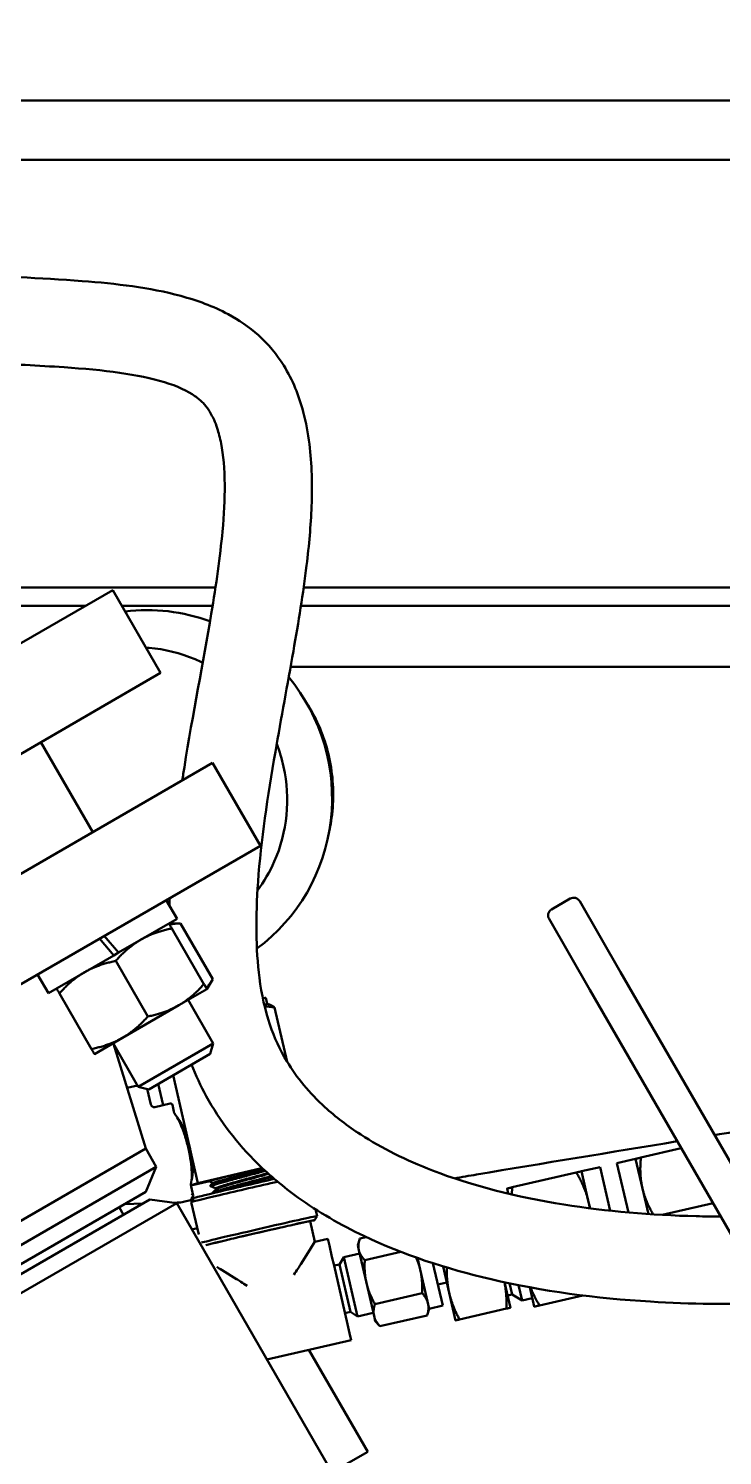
# Model space of a CAD drawing. Header units: inches. Extents: x 11 to 1621, y 11 to 1332.
# Drawn here: x 1219.38 to 1224.39, y 405.27 to 415.56 of the extents above; entities that cross this region are included whole.
import ezdxf

# ---------------------------------------------------------------- set-up
doc = ezdxf.new("R2010")
doc.units = ezdxf.units.IN
doc.header["$LTSCALE"] = 48
doc.header["$MEASUREMENT"] = 0
doc.layers.add('Visible (ANSI)', color=7, linetype='Continuous', lineweight=50)

msp = doc.modelspace()

# ---------------------------------------------------------------- linework, layer by layer
at = {"layer": 'Visible (ANSI)'}
for p, q in [((1217.12227, 415.045288), (1226.107501, 415.045288)), ((1225.869751, 414.616485), (1217.353137, 414.616485)), ((1219.984916, 411.512912), (1214.788763, 408.512912)), ((1220.72576, 411.53065), (1217.448767, 411.53065)), ((1220.329916, 410.915354), (1219.984916, 411.512912)), ((1224.582504, 411.53065), (1221.36255, 411.53065)), ((1219.785423, 411.397735), (1219.151824, 411.397735)), ((1220.70482, 411.397735), (1220.051413, 411.397735)), ((1224.620158, 411.397735), (1221.342767, 411.397735)), ((1220.329916, 410.915354), (1215.133763, 407.915354)), ((1224.744806, 410.957735), (1221.268243, 410.957735)), ((1219.464218, 410.415544), (1219.839358, 409.765782)), ((1215.508903, 407.265593), (1220.705056, 410.265593)), ((1220.705056, 410.265593), (1221.050056, 409.668035)), ((1215.853903, 406.668035), (1221.050056, 409.668035)), ((1220.448987, 409.140875), (1220.370987, 409.275975)), ((1223.152794, 409.207736), (1223.287894, 409.285736)), ((1223.651508, 408.755938), (1223.356195, 409.267435)), ((1220.448987, 409.140875), (1220.025073, 408.896128)), ((1223.134493, 409.139435), (1223.429805, 408.627938)), ((1220.025073, 408.896128), (1219.923252, 409.017475)), ((1220.39053, 409.107125), (1220.474309, 409.107125)), ((1220.643085, 408.669686), (1220.411475, 409.070847)), ((1220.705919, 408.705963), (1220.474309, 409.107125)), ((1219.889477, 408.997975), (1219.991298, 408.876628)), ((1219.991298, 408.876628), (1219.519741, 408.604375)), ((1220.025073, 408.896128), (1219.991298, 408.876628)), ((1220.236919, 408.435186), (1220.005309, 408.836347)), ((1219.519741, 408.604375), (1219.441741, 408.739475)), ((1220.66403, 408.633409), (1220.705919, 408.705963)), ((1223.651508, 408.755938), (1226.566156, 403.707619)), ((1219.830753, 408.200686), (1219.599143, 408.601847)), ((1220.460947, 408.516159), (1220.66403, 408.633409)), ((1226.344454, 403.579619), (1223.429805, 408.627938)), ((1220.054781, 408.281659), (1220.460947, 408.516159)), ((1220.528497, 408.555159), (1220.709806, 408.241122)), ((1221.099629, 408.526341), (1221.089567, 408.569922)), ((1221.099588, 408.526353), (1221.115505, 408.521487)), ((1221.244146, 408.107771), (1221.153401, 408.50083)), ((1219.851698, 408.164409), (1220.054781, 408.281659)), ((1219.987231, 408.242659), (1220.16854, 407.928622)), ((1220.221994, 407.48228), (1219.990493, 408.237008)), ((1220.16854, 407.928622), (1220.709806, 408.241122)), ((1220.68856, 408.166385), (1220.709806, 408.241122)), ((1220.68856, 408.166385), (1220.243888, 407.909653)), ((1220.599613, 407.232645), (1220.419858, 408.011249)), ((1220.163538, 407.937285), (1220.087749, 407.919938)), ((1220.243888, 407.909653), (1220.16854, 407.928622)), ((1220.233758, 407.912203), (1220.259565, 407.80042)), ((1220.348221, 407.795041), (1220.312602, 407.949325)), ((1220.288493, 407.78137), (1220.39898, 407.806659)), ((1220.414548, 407.796911), (1220.425703, 407.748593)), ((1218.160854, 406.29228), (1220.221994, 407.48228)), ((1220.221994, 407.48228), (1220.29789, 407.350824)), ((1224.089913, 407.484598), (1223.797868, 407.417174)), ((1223.625331, 407.377341), (1223.759794, 407.408384)), ((1223.707564, 407.021151), (1223.625331, 407.377341)), ((1223.759794, 407.408384), (1223.809002, 407.195241)), ((1218.23675, 406.160824), (1220.29789, 407.350824)), ((1220.222883, 407.169741), (1220.29789, 407.350824)), ((1220.599613, 407.232645), (1221.058949, 407.339744)), ((1221.058949, 407.339744), (1221.056955, 407.348382)), ((1221.058949, 407.339744), (1221.064721, 407.341032)), ((1222.869303, 407.202756), (1223.331006, 407.309349)), ((1223.503535, 407.349222), (1223.369072, 407.318179)), ((1223.418293, 407.104976), (1223.369072, 407.318179)), ((1223.503535, 407.349222), (1223.57633, 407.033913)), ((1220.222883, 407.169741), (1218.431076, 406.135241)), ((1220.548667, 407.219238), (1220.599613, 407.232645)), ((1220.68429, 407.246964), (1220.548933, 407.216754)), ((1220.550506, 407.20801), (1220.565181, 407.144447)), ((1220.706811, 407.232892), (1220.68129, 407.248839)), ((1220.691796, 407.208999), (1220.689805, 407.216543)), ((1220.704836, 407.159587), (1220.703988, 407.1628)), ((1220.733111, 407.190472), (1220.731644, 407.19683)), ((1222.831219, 407.194006), (1222.839688, 407.157322)), ((1223.809002, 407.195241), (1223.851792, 407.009896)), ((1220.446294, 407.088781), (1218.389484, 405.901281)), ((1220.251968, 407.114364), (1218.464491, 406.082364)), ((1220.061875, 407.004614), (1220.030625, 407.058741)), ((1220.201493, 407.085223), (1220.070263, 407.081626)), ((1220.251968, 407.114364), (1220.446294, 407.088781)), ((1220.449989, 407.092034), (1220.426476, 407.09139)), ((1222.605385, 403.349127), (1220.446294, 407.088781)), ((1220.545995, 407.10933), (1220.495842, 407.09785)), ((1220.605094, 406.862023), (1220.550984, 407.096398)), ((1220.569456, 407.125974), (1220.55099, 407.096425)), ((1223.430748, 407.051031), (1223.418293, 407.104976)), ((1224.318658, 407.0884), (1223.95187, 407.00372)), ((1221.444622, 406.809741), (1221.410208, 406.958804)), ((1221.441001, 406.96589), (1221.459467, 406.995439)), ((1221.459473, 406.995466), (1221.448156, 407.044486)), ((1220.891025, 406.841855), (1221.197335, 406.912572)), ((1221.197335, 406.912572), (1221.212946, 406.916176)), ((1221.276297, 406.930511), (1221.284126, 406.93221)), ((1221.284126, 406.93221), (1221.360936, 406.948886)), ((1220.728064, 406.802776), (1220.804409, 406.821459)), ((1220.804409, 406.821459), (1220.812191, 406.823363)), ((1220.875414, 406.838251), (1220.891025, 406.841855)), ((1221.406653, 406.75086), (1221.341496, 406.648105)), ((1221.537187, 406.831111), (1221.444611, 406.809738)), ((1221.537187, 406.831111), (1221.548171, 406.783532)), ((1221.567397, 406.700258), (1221.548171, 406.783532)), ((1221.75315, 406.784754), (1221.767365, 406.831249)), ((1221.75315, 406.784754), (1221.761388, 406.74907)), ((1221.761388, 406.74907), (1221.815939, 406.512787)), ((1221.767841, 406.83279), (1221.814782, 406.843627)), ((1221.567397, 406.700258), (1221.581943, 406.637249)), ((1221.620871, 406.646453), (1221.581896, 406.637455)), ((1221.620871, 406.646453), (1221.652721, 406.697424)), ((1221.620871, 406.646453), (1221.700166, 406.302987)), ((1221.76721, 406.723856), (1221.652721, 406.697424)), ((1221.652721, 406.697424), (1221.751137, 406.271137)), ((1221.803889, 406.676651), (1222.06496, 406.736924)), ((1222.184941, 406.692625), (1222.269489, 406.326408)), ((1222.296253, 406.655022), (1222.366926, 406.348903)), ((1220.87739, 406.540957), (1220.773781, 406.60475)), ((1221.659867, 406.299727), (1221.581943, 406.637249)), ((1222.369571, 406.631958), (1222.413861, 406.440117)), ((1221.815939, 406.512787), (1221.870968, 406.274429)), ((1221.876941, 406.360224), (1222.217737, 406.438903)), ((1222.331721, 406.501392), (1222.396273, 406.516295)), ((1222.413861, 406.440117), (1222.459541, 406.242253)), ((1222.855379, 406.333639), (1222.812929, 406.517512)), ((1222.849613, 406.509757), (1222.868082, 406.429761)), ((1222.913727, 406.496775), (1222.939501, 406.385133)), ((1222.995787, 406.481186), (1223.028051, 406.341432)), ((1222.366926, 406.348903), (1222.269489, 406.326408)), ((1222.868082, 406.429761), (1222.834953, 406.422112)), ((1222.868082, 406.429761), (1222.939501, 406.385133)), ((1223.013992, 406.40233), (1222.939501, 406.385133)), ((1223.066135, 406.350183), (1223.379285, 406.422479)), ((1221.659867, 406.299727), (1221.674541, 406.236165)), ((1221.700166, 406.302987), (1221.661191, 406.293989)), ((1221.694277, 406.150678), (1221.674541, 406.236165)), ((1221.700166, 406.302987), (1221.751137, 406.271137)), ((1221.865626, 406.297569), (1221.751137, 406.271137)), ((1221.870968, 406.274429), (1221.879685, 406.236671)), ((1221.879685, 406.236671), (1221.912843, 406.201113)), ((1221.913947, 406.199936), (1222.254742, 406.278615)), ((1222.269433, 406.326651), (1222.255218, 406.280156)), ((1222.826832, 406.32701), (1222.488104, 406.248809)), ((1221.694277, 406.150678), (1221.7059, 406.100333)), ((1221.7059, 406.100333), (1221.098002, 405.959989)), ((1221.825527, 405.294879), (1221.401122, 406.02997)), ((1221.825527, 405.294879), (1221.567885, 405.146129))]:
    msp.add_line(p, q, dxfattribs=at)
msp.add_circle((1247.196979, 358.380235), 48.3125, dxfattribs=at)
for centre, radius, start, end in [((1223.312894, 409.242435), 0.05, 30, 120), ((1223.177794, 409.164435), 0.05, 120, 210), ((1220.401881, 407.793987), 0.013, 13, 102.8921383), ((1219.175251, 405.963292), 1.8125, 39.7960935, 40.1926648)]:
    msp.add_arc(centre, radius, start, end, dxfattribs=at)
for centre, major_axis, ratio, start_param, end_param in [((1220.240672, 410.019128), (-0.25046, 1.326563), 0.982790307, 5.751016356, 6.219304255), ((1220.240672, 410.019128), (0.25046, -1.326563), 0.982790307, 0.442168489, 2.082419767), ((1220.67546, 408.474318), (0.414107, 0.095604), 0.007569825, 0, 0.322305419), ((1220.685526, 408.430716), (0.414107, 0.095604), 0.007569825, 0.013112073, 0.326005343), ((1220.482617, 407.476158), (-0.054664, 0.238824), 0.241332533, 3.476326527, 5.948451434), ((1220.965638, 407.217416), (-0.396189, -0.091467), 0.007569825, 4.222023109, 6.275615193), ((1220.944359, 407.309589), (-0.26308, -0.060737), 0.007569825, 4.228874245, 6.290755419), ((1220.971181, 407.193408), (-0.420197, -0.09701), 0.007569825, 4.204130895, 6.283185305), ((1220.523683, 407.206809), (0.022312, -0.097479), 0.241332533, 0, 0.328688879), ((1220.983061, 405.758447), (-0.334675, 1.462188), 0.241332533, 0.275544465, 0.328688879), ((1220.549676, 407.153817), (-0.015473, 0.009689), 0.126202778, 3.289007609, 4.594416282), ((1220.551859, 407.140367), (0.013303, 0.00415), 0.261803119, 6.027700529, 6.284145228), ((1221.039276, 406.898456), (-0.420197, -0.09701), 0.007569825, 3.13402254, 6.113994014), ((1221.044819, 406.874448), (0.396189, 0.091467), 0.007569825, 5.948899717, 7.2036947), ((1221.044819, 406.874448), (0.365389, 0.084357), 0.007569825, 0, 0.523598776), ((1221.044819, 406.874448), (-0.396189, -0.091467), 0.007569825, 4.315478363, 5.109299597), ((1221.213074, 406.915623), (0.073078, 0.016871), 0.007569825, 0.523598776, 1.570796327), ((1221.044819, 406.874448), (-0.396189, -0.091467), 0.007569825, 5.362675915, 6.082942819), ((1221.044819, 406.874448), (-0.365389, -0.084357), 0.007569825, 5.759586532, 6.099183042), ((1220.875542, 406.837698), (0.073078, 0.016871), 0.007569825, 1.570796328, 2.617993881), ((1221.16359, 406.359995), (0.28103, 0.449742), 0.003784967, 0.003784948, 0.519813827), ((1221.292883, 406.569932), (0.056206, 0.089948), 0.003784967, 0.519813827, 1.567011378), ((1221.16359, 406.359995), (0.449742, -0.28103), 0.003784967, 2.621778827, 2.832880084), ((1220.955351, 406.492006), (0.089948, -0.056206), 0.003784967, 1.574581275, 2.621778827)]:
    msp.add_ellipse(centre, major_axis=major_axis, ratio=ratio, start_param=start_param, end_param=end_param, dxfattribs=at)
for points, knots in [([(1224.374564, 406.991569), (1224.315709, 406.991753), (1224.256852, 406.99255), (1223.872582, 407.001876), (1223.549385, 407.029144), (1222.900126, 407.132731), (1222.577826, 407.214353), (1222.101782, 407.398023), (1221.927406, 407.484693), (1221.679817, 407.644922), (1221.59314, 407.711224), (1221.405157, 407.882995), (1221.313512, 407.992828), (1221.191071, 408.195671), (1221.150343, 408.282745), (1221.084068, 408.479502), (1221.059165, 408.592301), (1221.016212, 408.922087), (1221.015375, 409.156659), (1221.054795, 409.704466), (1221.102715, 410.02382), (1221.200316, 410.588432), (1221.246469, 410.832311), (1221.325424, 411.28245), (1221.35919, 411.489652), (1221.401572, 411.83641), (1221.41456, 411.97897), (1221.425981, 412.271847), (1221.422755, 412.421256), (1221.394819, 412.64529), (1221.380346, 412.723431), (1221.32879, 412.91607), (1221.283671, 413.028718), (1221.16967, 413.212412), (1221.108169, 413.28715), (1220.969061, 413.411997), (1220.894824, 413.46192), (1220.708934, 413.561273), (1220.594188, 413.602904), (1220.249552, 413.696428), (1220.008642, 413.723975), (1219.461534, 413.765911), (1219.152576, 413.774852), (1218.662122, 413.817529), (1218.469427, 413.843846), (1218.255042, 413.898012), (1218.207462, 413.912097), (1218.101278, 413.949047), (1218.043875, 413.973536), (1217.935538, 414.028385), (1217.884563, 414.05872), (1217.773874, 414.13463), (1217.7156, 414.182117), (1217.56893, 414.321175), (1217.485087, 414.421675), (1217.316178, 414.666856), (1217.232858, 414.815738), (1217.072301, 415.147289), (1216.995283, 415.330579), (1216.849773, 415.698165), (1216.781219, 415.880219), (1216.626455, 416.283247), (1216.539132, 416.505987), (1216.388349, 416.853147), (1216.332328, 416.975764), (1216.181126, 417.284208), (1216.08017, 417.467723), (1215.89093, 417.797898), (1215.80265, 417.947144), (1215.717679, 418.094318)], [21.6561496, 21.6561496, 21.6561496, 21.6561496, 22.073893808, 22.073893808, 24.387027243, 24.387027243, 26.957946058, 26.957946058, 28.691957115, 28.691957115, 29.777418732, 29.777418732, 31.327831615, 31.327831615, 32.39297014, 32.39297014, 33.536155094, 33.536155094, 35.47548806, 35.47548806, 37.791105104, 37.791105104, 39.527307316, 39.527307316, 41.051638794, 41.051638794, 42.158646091, 42.158646091, 43.390514457, 43.390514457, 44.069903382, 44.069903382, 45.103693556, 45.103693556, 45.89437232, 45.89437232, 46.643235815, 46.643235815, 47.692330239, 47.692330239, 49.697957624, 49.697957624, 52.154548729, 52.154548729, 53.928867616, 53.928867616, 54.476379365, 54.476379365, 55.225007496, 55.225007496, 55.969949631, 55.969949631, 56.920245395, 56.920245395, 58.479067254, 58.479067254, 60.260568787, 60.260568787, 62.086354068, 62.086354068, 63.716020368, 63.716020368, 65.588318948, 65.588318948, 66.601103921, 66.601103921, 68.136187969, 68.136187969, 69.44808849, 69.44808849, 69.44808849, 69.44808849]), ([(1220.486021, 410.139133), (1220.490962, 410.171237), (1220.496017, 410.203316), (1220.562464, 410.616643), (1220.63737, 410.993166), (1220.730718, 411.552163), (1220.759755, 411.752518), (1220.787679, 412.056457), (1220.793428, 412.169818), (1220.791756, 412.385706), (1220.782906, 412.486114), (1220.758744, 412.610684), (1220.749314, 412.647198), (1220.731411, 412.701634), (1220.723706, 412.721665), (1220.702923, 412.768525), (1220.689222, 412.793194), (1220.662489, 412.832618), (1220.649796, 412.848388), (1220.619436, 412.88035), (1220.60089, 412.896356), (1220.525891, 412.949165), (1220.452249, 412.984217), (1220.174457, 413.070095), (1219.917068, 413.10126), (1219.449955, 413.132979), (1219.256074, 413.141478), (1218.940323, 413.161364), (1218.820122, 413.170315), (1218.551861, 413.198105), (1218.404101, 413.218738), (1218.09853, 413.283453), (1217.939928, 413.33166), (1217.688211, 413.443732), (1217.588222, 413.499414), (1217.387593, 413.634261), (1217.289224, 413.715669), (1217.074157, 413.926761), (1216.965174, 414.062754), (1216.777654, 414.341634), (1216.697375, 414.483381), (1216.472449, 414.93), (1216.3469, 415.251729), (1216.151671, 415.76174), (1216.082504, 415.944667), (1215.939509, 416.303716), (1215.865943, 416.479839), (1215.696959, 416.847227), (1215.598918, 417.036083), (1215.388662, 417.409683), (1215.279815, 417.59272), (1215.172083, 417.779318)], [37.062164771, 37.062164771, 37.062164771, 37.062164771, 37.284401089, 37.284401089, 39.928774755, 39.928774755, 41.530091926, 41.530091926, 42.589838479, 42.589838479, 43.749321408, 43.749321408, 44.299958254, 44.299958254, 44.663756566, 44.663756566, 45.222992821, 45.222992821, 45.679878818, 45.679878818, 46.235006899, 46.235006899, 47.488994786, 47.488994786, 49.936143316, 49.936143316, 51.502835596, 51.502835596, 52.452470119, 52.452470119, 53.631893269, 53.631893269, 54.948091482, 54.948091482, 55.916372966, 55.916372966, 57.032478374, 57.032478374, 58.582174803, 58.582174803, 60.019440854, 60.019440854, 62.947237566, 62.947237566, 64.552575532, 64.552575532, 66.100975845, 66.100975845, 67.827190554, 67.827190554, 69.44808849, 69.44808849, 69.44808849, 69.44808849]), ([(1220.633579, 410.988302), (1220.615829, 410.997068), (1220.597846, 411.00534), (1220.473668, 411.058349), (1220.360654, 411.08623), (1220.239256, 411.095922), (1220.232198, 411.096414), (1220.225137, 411.096836)], [7.1759738688, 7.1759738688, 7.1759738688, 7.1759738688, 7.2309168091, 7.2309168091, 7.551085978, 7.551085978, 7.5708327076, 7.5708327076, 7.5708327076, 7.5708327076]), ([(1221.366461, 410.726936), (1221.393352, 410.686845), (1221.417901, 410.645144), (1221.499203, 410.486402), (1221.540124, 410.361107), (1221.581159, 410.103975), (1221.58126, 409.972179), (1221.557037, 409.819236), (1221.552403, 409.794792), (1221.547036, 409.770519)], [5.9136326862, 5.9136326862, 5.9136326862, 5.9136326862, 6.0327039434, 6.0327039434, 6.3530244332, 6.3530244332, 6.6734028076, 6.6734028076, 6.7347187934, 6.7347187934, 6.7347187934, 6.7347187934]), ([(1221.029248, 409.344267), (1221.07716, 409.408946), (1221.117924, 409.479135), (1221.197289, 409.659211), (1221.227174, 409.773107), (1221.250125, 410.004909), (1221.243209, 410.122771), (1221.205891, 410.293077), (1221.189139, 410.348507), (1221.168203, 410.402274)], [5.409374457, 5.409374457, 5.409374457, 5.409374457, 5.632341867, 5.632341867, 5.952178498, 5.952178498, 6.271808245, 6.271808245, 6.430066346, 6.430066346, 6.430066346, 6.430066346]), ([(1224.734854, 406.367528), (1224.447885, 406.357253), (1224.156938, 406.359895), (1223.4746, 406.401529), (1223.085207, 406.453281), (1222.390962, 406.614804), (1222.081457, 406.716693), (1221.628955, 406.93199), (1221.469142, 407.024245), (1221.217632, 407.204775), (1221.119765, 407.286206), (1220.884124, 407.517787), (1220.758324, 407.679862), (1220.619555, 407.933781), (1220.584244, 408.00995), (1220.553619, 408.088476)], [20.855687667, 20.855687667, 20.855687667, 20.855687667, 22.766541646, 22.766541646, 25.372728088, 25.372728088, 27.662432083, 27.662432083, 29.028498718, 29.028498718, 29.991379102, 29.991379102, 31.540414755, 31.540414755, 32.162625693, 32.162625693, 32.162625693, 32.162625693]), ([(1220.259565, 407.80042), (1220.260153, 407.797872), (1220.261128, 407.795412), (1220.26375, 407.790908), (1220.2654, 407.788866), (1220.269217, 407.785386), (1220.271389, 407.783956), (1220.27601, 407.78186), (1220.278457, 407.781192), (1220.283396, 407.780662), (1220.285887, 407.780798), (1220.288357, 407.78134), (1220.288425, 407.781355), (1220.288493, 407.78137)], [6.283185307, 6.283185307, 6.283185307, 6.283185307, 6.592219884, 6.592219884, 6.90257866, 6.90257866, 7.216737925, 7.216737925, 7.530897191, 7.530897191, 7.845056456, 7.845056456, 7.853981634, 7.853981634, 7.853981634, 7.853981634]), ([(1220.425703, 407.748593), (1220.426087, 407.746928), (1220.426517, 407.745275), (1220.427434, 407.74211), (1220.427921, 407.740597), (1220.42891, 407.737829), (1220.429411, 407.736572), (1220.430357, 407.734442), (1220.430805, 407.733568), (1220.431433, 407.732478), (1220.431652, 407.73217), (1220.431708, 407.732096), (1220.431712, 407.732092), (1220.431712, 407.732092)], [3.141592654, 3.141592654, 3.141592654, 3.141592654, 3.365859065, 3.365859065, 3.590125477, 3.590125477, 3.814391889, 3.814391889, 4.038658301, 4.038658301, 4.220489393, 4.220489393, 4.244141226, 4.244141226, 4.244141226, 4.244141226]), ([(1220.54866, 407.22583), (1220.55277, 407.243305), (1220.554699, 407.265192), (1220.554687, 407.314507), (1220.55296, 407.341401), (1220.546362, 407.398276), (1220.541547, 407.428176), (1220.529351, 407.488284), (1220.521985, 407.518477), (1220.505411, 407.5763), (1220.496206, 407.603914), (1220.47677, 407.654002), (1220.466544, 407.676417), (1220.448103, 407.709846), (1220.439936, 407.722268), (1220.431705, 407.7321)], [5.161853248, 5.161853248, 5.161853248, 5.161853248, 5.517007598, 5.517007598, 5.847867037, 5.847867037, 6.172835773, 6.172835773, 6.496265018, 6.496265018, 6.819997269, 6.819997269, 7.146273247, 7.146273247, 7.404517366, 7.404517366, 7.404517366, 7.404517366]), ([(1224.330647, 407.579634), (1224.512634, 407.610232), (1224.693455, 407.641139), (1224.915954, 407.680004), (1224.958528, 407.687471), (1225.00108, 407.694958)], [75.598554755, 75.598554755, 75.598554755, 75.598554755, 76.992658912, 76.992658912, 77.32286649, 77.32286649, 77.32286649, 77.32286649]), ([(1222.451529, 407.267233), (1222.504845, 407.276407), (1222.558215, 407.28553), (1223.094575, 407.376683), (1223.580891, 407.455063), (1224.061018, 407.534645)], [70.852552993, 70.852552993, 70.852552993, 70.852552993, 71.256817034, 71.256817034, 74.912258971, 74.912258971, 74.912258971, 74.912258971]), ([(1221.079389, 407.327334), (1221.070535, 407.324974), (1221.061379, 407.32254), (1221.044173, 407.317974), (1221.036217, 407.315866), (1221.006985, 407.308128), (1220.985063, 407.302324), (1220.953833, 407.294041), (1220.94475, 407.29163), (1220.92709, 407.28693), (1220.918522, 407.284643), (1220.896446, 407.27874), (1220.883063, 407.27515), (1220.853761, 407.267242), (1220.838083, 407.262971), (1220.815673, 407.256806), (1220.808374, 407.254786), (1220.787202, 407.248887), (1220.774099, 407.245171), (1220.750451, 407.238327), (1220.739931, 407.235207), (1220.722059, 407.2297), (1220.714622, 407.227306), (1220.701157, 407.222679), (1220.695878, 407.220612), (1220.691371, 407.218314), (1220.69043, 407.217688), (1220.689829, 407.216942), (1220.689756, 407.216728), (1220.689805, 407.216543)], [1.152296997, 1.152296997, 1.152296997, 1.152296997, 1.233141946, 1.233141946, 1.300103448, 1.300103448, 1.475166954, 1.475166954, 1.546741399, 1.546741399, 1.614622869, 1.614622869, 1.722845182, 1.722845182, 1.857232109, 1.857232109, 1.924961657, 1.924961657, 2.060344955, 2.060344955, 2.193856963, 2.193856963, 2.321303753, 2.321303753, 2.477651831, 2.477651831, 2.553299611, 2.553299611, 2.589373607, 2.589373607, 2.589373607, 2.589373607]), ([(1220.69261, 407.208416), (1220.692233, 407.208532), (1220.691984, 407.208677), (1220.691407, 407.209522), (1220.692847, 407.210624), (1220.69911, 407.213536), (1220.703544, 407.215247), (1220.71552, 407.219406), (1220.723167, 407.221883), (1220.741939, 407.227674), (1220.753223, 407.231016), (1220.777187, 407.237942), (1220.789536, 407.241438), (1220.816628, 407.24899), (1220.831392, 407.253055), (1220.863439, 407.261787), (1220.880742, 407.26645), (1220.914267, 407.275443), (1220.93033, 407.279727), (1220.963335, 407.288497), (1220.980202, 407.292971), (1221.014657, 407.302096), (1221.032113, 407.306711), (1221.06181, 407.314591), (1221.074277, 407.317905), (1221.086174, 407.321078)], [38.210589336, 38.210589336, 38.210589336, 38.210589336, 38.247736937, 38.247736937, 38.389950176, 38.389950176, 38.516977796, 38.516977796, 38.64989859, 38.64989859, 38.792322386, 38.792322386, 38.919361009, 38.919361009, 39.052322807, 39.052322807, 39.194947809, 39.194947809, 39.32200034, 39.32200034, 39.455004349, 39.455004349, 39.597825515, 39.597825515, 39.707780713, 39.707780713, 39.707780713, 39.707780713]), ([(1221.128568, 407.28306), (1221.126855, 407.282597), (1221.125122, 407.28213), (1221.110223, 407.278119), (1221.096069, 407.274331), (1221.073538, 407.268333), (1221.065776, 407.266272), (1221.042187, 407.260014), (1221.025944, 407.255707), (1221.000959, 407.249086), (1220.992491, 407.246843), (1220.967159, 407.240124), (1220.950235, 407.23562), (1220.924961, 407.228872), (1220.916523, 407.226616), (1220.89164, 407.21994), (1220.875498, 407.215577), (1220.852126, 407.20921), (1220.844451, 407.20711), (1220.82217, 407.200978), (1220.808207, 407.197082), (1220.788764, 407.191569), (1220.78252, 407.189783), (1220.763906, 407.184398), (1220.752657, 407.181044), (1220.734221, 407.175332), (1220.726808, 407.172922), (1220.715255, 407.168872), (1220.710994, 407.167215), (1220.705207, 407.164498), (1220.703812, 407.163467), (1220.703988, 407.1628)], [5.327145052, 5.327145052, 5.327145052, 5.327145052, 5.344912227, 5.344912227, 5.478258215, 5.478258215, 5.545731737, 5.545731737, 5.679072932, 5.679072932, 5.746531569, 5.746531569, 5.879890724, 5.879890724, 5.947333785, 5.947333785, 6.080754033, 6.080754033, 6.148180292, 6.148180292, 6.281751194, 6.281751194, 6.349158309, 6.349158309, 6.49289087, 6.49289087, 6.624027627, 6.624027627, 6.748646296, 6.748646296, 6.878209818, 6.878209818, 6.878209818, 6.878209818]), ([(1220.707273, 407.233321), (1220.708142, 407.234134), (1220.711257, 407.235462), (1220.72544, 407.24036), (1220.740301, 407.244778), (1220.78038, 407.255959), (1220.805248, 407.262626), (1220.861816, 407.277466), (1220.892948, 407.285486), (1220.957166, 407.301892), (1220.989719, 407.310136), (1221.039679, 407.322763), (1221.057757, 407.327328), (1221.074761, 407.331629)], [-2.452689384, -2.452689384, -2.452689384, -2.452689384, -2.302530806, -2.302530806, -2.050881279, -2.050881279, -1.797340448, -1.797340448, -1.542828442, -1.542828442, -1.287687942, -1.287687942, -1.133586168, -1.133586168, -1.133586168, -1.133586168]), ([(1220.728265, 407.165147), (1220.733936, 407.167046), (1220.740633, 407.169175), (1220.757188, 407.17426), (1220.767345, 407.177273), (1220.790363, 407.183933), (1220.803262, 407.187592), (1220.831706, 407.195529), (1220.847277, 407.199807), (1220.878501, 407.208313), (1220.893964, 407.212488), (1220.92626, 407.221153), (1220.943044, 407.225636), (1220.977638, 407.234841), (1220.995364, 407.239537), (1221.02863, 407.248358), (1221.044153, 407.25247), (1221.074782, 407.260596), (1221.089766, 407.264586), (1221.115088, 407.27136), (1221.125703, 407.274211), (1221.135632, 407.2769)], [34.27120493, 34.27120493, 34.27120493, 34.27120493, 34.380878344, 34.380878344, 34.50837309, 34.50837309, 34.641099497, 34.641099497, 34.780518383, 34.780518383, 34.90788398, 34.90788398, 35.040610689, 35.040610689, 35.180428878, 35.180428878, 35.307675861, 35.307675861, 35.440397677, 35.440397677, 35.545746114, 35.545746114, 35.545746114, 35.545746114]), ([(1220.731644, 407.19683), (1220.731529, 407.197327), (1220.732199, 407.198005), (1220.736623, 407.200616), (1220.742859, 407.203119), (1220.761321, 407.209484), (1220.773545, 407.213346), (1220.802916, 407.222173), (1220.820061, 407.227136), (1220.857785, 407.237811), (1220.87836, 407.243521), (1220.92116, 407.255271), (1220.943379, 407.26131), (1220.987536, 407.27327), (1221.009469, 407.27919), (1221.051147, 407.290475), (1221.070888, 407.295839), (1221.093933, 407.302177), (1221.099021, 407.303582), (1221.10392, 407.304941)], [0.83011638625, 0.83011638625, 0.83011638625, 0.83011638625, 0.83203125, 0.83203125, 0.8359375, 0.8359375, 0.83984375, 0.83984375, 0.84375, 0.84375, 0.84765625, 0.84765625, 0.8515625, 0.8515625, 0.85546875, 0.85546875, 0.859375, 0.859375, 0.86052993799, 0.86052993799, 0.86052993799, 0.86052993799]), ([(1220.733722, 407.191042), (1220.734059, 407.191357), (1220.734557, 407.191709), (1220.738185, 407.19385), (1220.744421, 407.196352), (1220.762884, 407.202718), (1220.775107, 407.20658), (1220.804478, 407.215407), (1220.821623, 407.22037), (1220.859347, 407.231045), (1220.879922, 407.236755), (1220.922722, 407.248505), (1220.944941, 407.254544), (1220.989098, 407.266503), (1221.011031, 407.272423), (1221.05271, 407.283708), (1221.07245, 407.289072), (1221.097149, 407.295865), (1221.103767, 407.297695), (1221.110048, 407.299444)], [0.83116416635, 0.83116416635, 0.83116416635, 0.83116416635, 0.83203125, 0.83203125, 0.8359375, 0.8359375, 0.83984375, 0.83984375, 0.84375, 0.84375, 0.84765625, 0.84765625, 0.8515625, 0.8515625, 0.85546875, 0.85546875, 0.859375, 0.859375, 0.8608932136, 0.8608932136, 0.8608932136, 0.8608932136]), ([(1220.54866, 407.22583), (1220.54866, 407.22583), (1220.548631, 407.225697), (1220.548561, 407.225159), (1220.548519, 407.224681), (1220.548469, 407.223312), (1220.548475, 407.222341), (1220.54859, 407.219999), (1220.54871, 407.218594), (1220.549073, 407.215585), (1220.549316, 407.213981), (1220.549872, 407.210912), (1220.550172, 407.209456), (1220.550506, 407.20801)], [2.023443153, 2.023443153, 2.023443153, 2.023443153, 2.141685575, 2.141685575, 2.297766992, 2.297766992, 2.49826073, 2.49826073, 2.722527142, 2.722527142, 2.946793554, 2.946793554, 3.141592654, 3.141592654, 3.141592654, 3.141592654])]:
    msp.add_open_spline(points, degree=3, knots=knots, dxfattribs=at)
for points in [[(1220.393593, 409.23682), (1220.394173, 409.254591), (1220.39485, 409.272383), (1220.395619, 409.290196)], [(1220.391129, 409.107125), (1220.39113, 409.10724), (1220.39113, 409.107356), (1220.391131, 409.107472)], [(1220.69027, 407.217444), (1220.695937, 407.222736), (1220.701604, 407.228028), (1220.70727, 407.233321)], [(1220.731738, 407.196422), (1220.718696, 407.200421), (1220.705653, 407.204419), (1220.69261, 407.208416)], [(1220.704459, 407.16371), (1220.714215, 407.17282), (1220.723969, 407.181931), (1220.733722, 407.191042)], [(1220.495842, 407.09785), (1220.480821, 407.094412), (1220.465399, 407.092457), (1220.449989, 407.092034)], [(1220.556486, 406.897923), (1220.569242, 406.900836), (1220.582012, 406.903739), (1220.594794, 406.906634)]]:
    msp.add_open_spline(points, degree=3, dxfattribs=at)
for points, weights in [([(1220.411475, 409.070847), (1220.281698, 409.044291), (1220.187447, 408.989875)], [1, 1.0379548493, 1]), ([(1220.39053, 409.107125), (1220.39053, 409.107125), (1220.411475, 409.070847)], [1, 1.0379548493, 1]), ([(1220.474309, 409.107125), (1220.430135, 409.107125), (1220.395306, 409.098852)], [1, 1.01965956375, 1.01895290532]), ([(1220.187447, 408.989875), (1220.093196, 408.935459), (1220.005309, 408.836347)], [1, 1.0379548493, 1]), ([(1220.005309, 408.836347), (1219.875532, 408.809791), (1219.781281, 408.755375)], [1, 1.0379548493, 1]), ([(1219.781281, 408.755375), (1219.68703, 408.700959), (1219.599143, 408.601847)], [1, 1.0379548493, 1]), ([(1220.659254, 408.641681), (1220.683832, 408.667708), (1220.705919, 408.705963)], [1.01895290532, 1.01965956375, 1]), ([(1219.599143, 408.601847), (1219.578198, 408.638125), (1219.578198, 408.638125)], [1, 1.0379548493, 1]), ([(1220.460947, 408.516159), (1220.555198, 408.570575), (1220.643085, 408.669686)], [1, 1.0379548493, 1]), ([(1220.643085, 408.669686), (1220.66403, 408.633409), (1220.66403, 408.633409)], [1, 1.0379548493, 1]), ([(1220.236919, 408.435186), (1220.366696, 408.461743), (1220.460947, 408.516159)], [1, 1.0379548493, 1]), ([(1221.153401, 408.50083), (1221.115067, 408.507048), (1221.080873, 408.508421)], [3.17901442375, 3.26815004564, 3.32497482595]), ([(1221.115505, 408.521487), (1221.132343, 408.516341), (1221.153401, 408.50083)], [3.36779452162, 3.30640017579, 3.17901442375]), ([(1220.054781, 408.281659), (1220.149032, 408.336075), (1220.236919, 408.435186)], [1, 1.0379548493, 1]), ([(1219.830753, 408.200686), (1219.96053, 408.227243), (1220.054781, 408.281659)], [1, 1.0379548493, 1]), ([(1219.851698, 408.164409), (1219.851698, 408.164409), (1219.830753, 408.200686)], [1, 1.0379548493, 1]), ([(1223.759794, 407.408384), (1223.759794, 407.408384), (1223.797868, 407.417174)], [1, 1.0379548493, 1]), ([(1223.797868, 407.417174), (1223.786164, 407.294161), (1223.809002, 407.195241)], [1, 1.0379548493, 1]), ([(1223.331006, 407.309349), (1223.369076, 407.31816), (1223.369072, 407.318179)], [1, 1.0379548493, 1]), ([(1223.418293, 407.104976), (1223.395454, 407.203905), (1223.331006, 407.309349)], [1, 1.0379548493, 1]), ([(1223.369072, 407.318179), (1223.369071, 407.318183), (1223.367623, 407.317852)], [1, 1.00744335288, 1.01196726316]), ([(1222.831219, 407.194006), (1222.831224, 407.193987), (1222.869303, 407.202756)], [1, 1.0379548493, 1]), ([(1222.836807, 407.195311), (1222.831218, 407.194013), (1222.831219, 407.194006)], [1.0180019242, 1.01467481075, 1]), ([(1222.869303, 407.202756), (1222.866771, 407.176133), (1222.865807, 407.151211)], [1, 1.00797652156, 1.01260038082]), ([(1223.809002, 407.195241), (1223.830135, 407.103704), (1223.886281, 407.007619)], [1, 1.03502264651, 1.00541135079]), ([(1223.428008, 407.051384), (1223.424381, 407.078606), (1223.418293, 407.104976)], [1.01458055734, 1.00984280818, 1]), ([(1221.767841, 406.83279), (1221.753024, 406.785302), (1221.761388, 406.74907)], [1, 1.0379548493, 1]), ([(1221.761388, 406.74907), (1221.769753, 406.712838), (1221.803889, 406.676651)], [1, 1.0379548493, 1]), ([(1221.803889, 406.676651), (1221.798987, 406.586214), (1221.815939, 406.512787)], [1, 1.0379548493, 1]), ([(1222.205687, 406.602767), (1222.194942, 406.649306), (1222.174162, 406.69644)], [1, 1.02372654638, 1.01778895163]), ([(1222.217737, 406.438903), (1222.222639, 406.52934), (1222.205687, 406.602767)], [1, 1.0379548493, 1]), ([(1222.396176, 406.623906), (1222.394503, 406.523963), (1222.413861, 406.440117)], [1.00622363419, 1.03453486973, 1]), ([(1221.815939, 406.512787), (1221.832891, 406.43936), (1221.876941, 406.360224)], [1, 1.0379548493, 1]), ([(1222.260716, 406.36441), (1222.252129, 406.401605), (1222.217737, 406.438903)], [1, 1.0379548493, 1]), ([(1222.413861, 406.440117), (1222.435065, 406.348271), (1222.488104, 406.248809)], [1, 1.0379548493, 1]), ([(1222.826832, 406.32701), (1222.830615, 406.431694), (1222.81276, 406.517548)], [1, 1.03517723099, 1.00514869234]), ([(1223.001394, 406.480161), (1223.024927, 406.417595), (1223.066135, 406.350183)], [1.01767842297, 1.02394247314, 1]), ([(1221.876941, 406.360224), (1221.862381, 406.311624), (1221.870968, 406.274429)], [1, 1.0379548493, 1]), ([(1222.254742, 406.278615), (1222.269303, 406.327215), (1222.260716, 406.36441)], [1, 1.0379548493, 1]), ([(1223.066135, 406.350183), (1223.028066, 406.341416), (1223.028051, 406.341432)], [1, 1.03794386356, 1.00002196513]), ([(1221.870968, 406.274429), (1221.879555, 406.237234), (1221.913947, 406.199936)], [1, 1.0379548493, 1]), ([(1222.255218, 406.280156), (1222.254983, 406.279388), (1222.254742, 406.278615)], [1.00117230441, 1.00059549527, 1]), ([(1222.488104, 406.248809), (1222.459553, 406.242238), (1222.459541, 406.242253)], [1, 1.03794386356, 1.00002196513]), ([(1222.855379, 406.333639), (1222.855375, 406.33362), (1222.826832, 406.32701)], [1.00002196513, 1.03794386356, 1]), ([(1221.913947, 406.199936), (1221.913391, 406.200525), (1221.912843, 406.201113)], [1, 1.00059549527, 1.00117230441])]:
    msp.add_rational_spline(points, weights, degree=2, dxfattribs=at)

doc.saveas('drawing.dxf')
